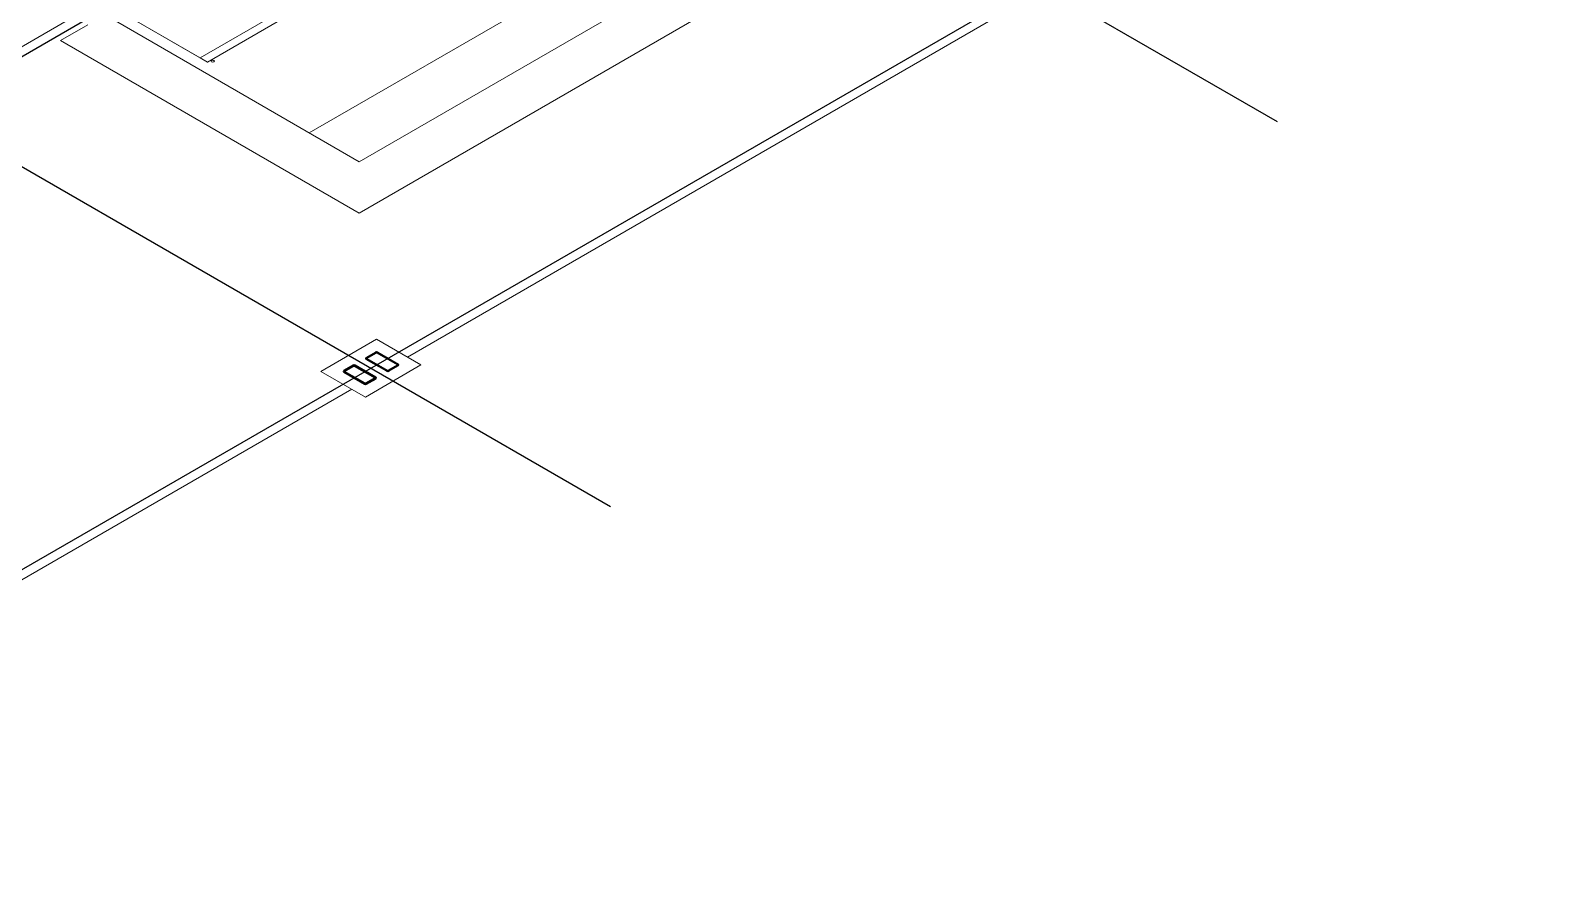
# Model space of a CAD drawing. Header units: metres. Extents: x 2 to 147, y 24 to 94.
# Drawn here: x 125.72 to 135.43, y 71.68 to 77 of the extents above; entities that cross this region are included whole.
import ezdxf

# ---------------------------------------------------------------- set-up
doc = ezdxf.new("R2010")
doc.units = ezdxf.units.M
doc.header["$MEASUREMENT"] = 0
doc.layers.get('Defpoints').update_dxf_attribs({"color": 171})
doc.layers.add('CIRCUITOS', color=5, linetype='Continuous')
for name, color, linetype, lineweight in [('Planta Arq. F1$0$A-FLOR', 1, 'Continuous', 18), ('Planta Arq. F1$0$Q-CASE', 1, 'Continuous', 9), ('Planta Arq. F1$0$Q-SPCQ', 1, 'Continuous', 9), ('Planta Arq. F1$0$S-COLS', 1, 'Continuous', 9), ('Planta Arq. F1$0$S-Pedestales', 1, 'Continuous', 9)]:
    doc.layers.add(name, color=color, linetype=linetype, lineweight=lineweight)

# ---------------------------------------------------------------- blocks, each defined once
blk = doc.blocks.new('Planta Arq. F1$0$M_HSS-Hollow Structural Section-Column - HSS203_2X101_6X4_8-V16-NPT 0_00 F1')
at = {"layer": 'Planta Arq. F1$0$S-COLS'}
h = blk.add_hatch(dxfattribs=at)
h.set_pattern_fill('FP_69', color=256, style=0, pattern_type=2)
h.set_pattern_definition([(225, (12.407, 8.594), (0.125865, -0.125865), []), (225, (12.407, 8.404), (0.125865, -0.125865), [])])
h.paths.add_polyline_path([(-0.0422, 0.1015), (-0.0484, 0.0989), (-0.051, 0.0927), (-0.051, -0.0927), (-0.0484, -0.0989), (-0.0422, -0.1015), (0.0422, -0.1015), (0.0484, -0.0989), (0.051, -0.0927), (0.051, 0.0927), (0.0484, 0.0989), (0.0422, 0.1015)], flags=0)
h.paths.add_polyline_path([(-0.0422, 0.0971), (0.0422, 0.0971), (0.0453, 0.0958), (0.0466, 0.0927), (0.0466, -0.0927), (0.0453, -0.0958), (0.0422, -0.0971), (-0.0422, -0.0971), (-0.0453, -0.0958), (-0.0466, -0.0927), (-0.0466, 0.0927), (-0.0453, 0.0958)], flags=0)
at = {"layer": 'Planta Arq. F1$0$S-COLS', "lineweight": 40}
for p, q in [((0.0422, 0.1015), (-0.0422, 0.1015)), ((-0.051, 0.0927), (-0.051, -0.0927)), ((-0.0466, -0.0927), (-0.0466, 0.0927)), ((-0.0422, 0.0971), (0.0422, 0.0971)), ((0.0466, 0.0927), (0.0466, -0.0927)), ((0.051, -0.0927), (0.051, 0.0927)), ((0.0422, -0.0971), (-0.0422, -0.0971)), ((-0.0422, -0.1015), (0.0422, -0.1015))]:
    blk.add_line(p, q, dxfattribs=at)
for centre, radius, start, end in [((-0.0422, 0.0927), 0.00884, 90, 180), ((0.0422, 0.0927), 0.00884, 360, 90), ((-0.0422, 0.0927), 0.00442, 90, 180), ((0.0422, 0.0927), 0.00442, 0, 90), ((-0.0422, -0.0927), 0.00884, 180, 270), ((-0.0422, -0.0927), 0.00442, 180, 270), ((0.0422, -0.0927), 0.00442, 270, 0), ((0.0422, -0.0927), 0.00884, 270, 360)]:
    blk.add_arc(centre, radius, start, end, dxfattribs=at)
blk = doc.blocks.new('Planta Arq. F1$0$M_HSS-Hollow Structural Section-Column - HSS203_2X101_6X4_8-V17-NPT 0_00 F1')
at = {"layer": 'Planta Arq. F1$0$S-COLS'}
h = blk.add_hatch(dxfattribs=at)
h.set_pattern_fill('FP_70', color=256, style=0, pattern_type=2)
h.set_pattern_definition([(45, (-12.609, -8.594), (-0.125865, 0.125865), []), (45, (-12.609, -8.404), (-0.125865, 0.125865), [])])
h.paths.add_polyline_path([(0.0422, -0.1015), (0.0484, -0.0989), (0.051, -0.0927), (0.051, 0.0927), (0.0484, 0.0989), (0.0422, 0.1015), (-0.0422, 0.1015), (-0.0484, 0.0989), (-0.051, 0.0927), (-0.051, -0.0927), (-0.0484, -0.0989), (-0.0422, -0.1015), (0.0339, -0.1015)], flags=0)
h.paths.add_polyline_path([(-0.0422, -0.0971), (-0.0453, -0.0958), (-0.0466, -0.0927), (-0.0466, 0.0927), (-0.0453, 0.0958), (-0.0422, 0.0971), (0.0422, 0.0971), (0.0453, 0.0958), (0.0466, 0.0927), (0.0466, -0.0927), (0.0453, -0.0958), (0.0422, -0.0971), (0.0339, -0.0971)], flags=0)
at = {"layer": 'Planta Arq. F1$0$S-COLS', "lineweight": 40}
for p, q in [((-0.0422, 0.1015), (0.0422, 0.1015)), ((-0.051, -0.0927), (-0.051, 0.0927)), ((-0.0466, 0.0927), (-0.0466, -0.0927)), ((0.0422, 0.0971), (-0.0422, 0.0971)), ((0.0466, -0.0927), (0.0466, 0.0927)), ((0.051, 0.0927), (0.051, -0.0927)), ((-0.0422, -0.0971), (0.0422, -0.0971)), ((0.0422, -0.1015), (-0.0422, -0.1015))]:
    blk.add_line(p, q, dxfattribs=at)
for centre, radius, start, end in [((-0.0422, 0.0927), 0.00884, 90, 180), ((0.0422, 0.0927), 0.00884, 0, 90), ((-0.0422, 0.0927), 0.00442, 90, 180), ((0.0422, 0.0927), 0.00442, 360, 90), ((-0.0422, -0.0927), 0.00884, 180, 270), ((-0.0422, -0.0927), 0.00442, 180, 270), ((0.0422, -0.0927), 0.00884, 270, 0), ((0.0422, -0.0927), 0.00442, 270, 360)]:
    blk.add_arc(centre, radius, start, end, dxfattribs=at)
blk = doc.blocks.new('Planta Arq. F1$0$QF_True_GDM-23-LD_cat - QF_True_GDM-23-LD_cat-299423-NPT 0_00 F1')
at = {"layer": 'Planta Arq. F1$0$Q-SPCQ'}
for p, q in [((0, -0.0008), (0.6858, -0.0008)), ((0, -0.758), (0, -0.0008)), ((0, -0.0008), (0.6858, -0.0008)), ((0, -0.0008), (0, -0.6945)), ((0.6858, -0.0008), (0.6858, -0.758)), ((0.6858, -0.6945), (0.6858, -0.0008)), ((0.6858, -0.6945), (0, -0.6945)), ((0, -0.6945), (0.6858, -0.6945)), ((0, -0.6945), (0, -0.758)), ((0.6858, -0.6945), (0, -0.6945)), ((0.6858, -0.758), (0, -0.758)), ((0.6858, -0.758), (0, -0.758)), ((0.0254, -0.758), (0.0254, -0.7664)), ((0.0381, -0.7663), (0.0381, -0.758)), ((0.6858, -0.758), (0.6858, -0.6945))]:
    blk.add_line(p, q, dxfattribs=at)
for start, end in [(0, 180), (180, 360), (108.45273, 116.25483), (93.69554, 101.4971), (78.93545, 86.74178), (64.17166, 71.98838)]:
    blk.add_arc((0.0318, -0.7751), 0.0108, start, end, dxfattribs=at)
blk = doc.blocks.new('Planta Arq. F1$0$M_Encimera - Profundidad 4750 mm-524612-NPT 0_00 F1')
at = {"layer": 'Planta Arq. F1$0$Q-CASE'}
blk.add_line((-1.2005, -0.475), (1.6245, -0.475), dxfattribs=at)
blk = doc.blocks.new('Planta Arq. F1$0$Barra - Barra-558678-NPT 0_00 F1')
at = {"layer": 'Planta Arq. F1$0$Q-CASE'}
for p, q in [((15.5741, 10.5947), (14.1541, 12.3891)), ((15.5741, 10.5947), (17.7893, 12.3479)), ((14.0324, 12.2927), (13.8404, 12.1408)), ((13.8404, 12.1408), (15.5087, 10.0329)), ((17.8856, 12.2261), (18.0375, 12.0342)), ((15.5087, 10.0329), (18.0375, 12.0342))]:
    blk.add_line(p, q, dxfattribs=at)
blk = doc.blocks.new('Planta Arq. F1', base_point=(11.2303, 0.9813))
at = {"layer": 'Defpoints'}
for p, q in [((17.4803, 1.9583), (17.4803, -5.3745)), ((23.4803, 1.9583), (23.4803, -5.3745)), ((42.3143, 0.7813), (9.7117, 0.7813)), ((42.3143, -3.2187), (9.7117, -3.2187))]:
    blk.add_line(p, q, dxfattribs=at)
at = {"layer": 'Planta Arq. F1$0$A-FLOR'}
for p, q in [((17.7303, 0.8588), (18.882, 0.8588)), ((17.2303, -3.2962), (11.7303, -3.2962)), ((23.2303, -3.2962), (17.7303, -3.2962))]:
    blk.add_line(p, q, dxfattribs=at)
at = {"layer": 'Planta Arq. F1$0$S-Pedestales'}
for p, q in [((17.2303, -3.0187), (17.7303, -3.0187)), ((17.2303, -3.4187), (17.2303, -3.0187)), ((17.7303, -3.0187), (17.7303, -3.4187)), ((17.7303, -3.4187), (17.2303, -3.4187))]:
    blk.add_line(p, q, dxfattribs=at)
at = {"layer": 'Planta Arq. F1$0$Q-CASE'}
for name, p, rotation in [('Planta Arq. F1$0$Barra - Barra-558678-NPT 0_00 F1', (0.25, -0.2), 321.6419058261724), ('Planta Arq. F1$0$M_Encimera - Profundidad 4750 mm-524612-NPT 0_00 F1', (20.6618, -1.582), 180)]:
    blk.add_blockref(name, p, dxfattribs=dict(at, rotation=rotation))
at = {"layer": 'Planta Arq. F1$0$Q-SPCQ'}
blk.add_blockref('Planta Arq. F1$0$QF_True_GDM-23-LD_cat - QF_True_GDM-23-LD_cat-299423-NPT 0_00 F1', (19.1307, 0.6621), dxfattribs=at)
at = {"layer": 'Planta Arq. F1$0$S-COLS', "rotation": 180}
blk.add_blockref('Planta Arq. F1$0$M_HSS-Hollow Structural Section-Column - HSS203_2X101_6X4_8-V16-NPT 0_00 F1', (17.3793, -3.2187), dxfattribs=at)
at = {"layer": 'Planta Arq. F1$0$S-COLS'}
blk.add_blockref('Planta Arq. F1$0$M_HSS-Hollow Structural Section-Column - HSS203_2X101_6X4_8-V17-NPT 0_00 F1', (17.5813, -3.2187), dxfattribs=at)

msp = doc.modelspace()

# ---------------------------------------------------------------- block references
at = {"layer": 'CIRCUITOS', "color": 1, "extrusion": (0, 0.816497, 0.57735), "rotation": 225}
msp.add_blockref('Planta Arq. F1', (-120.4977, -38.1263, 63.6918), dxfattribs=at)

doc.saveas('drawing.dxf')
